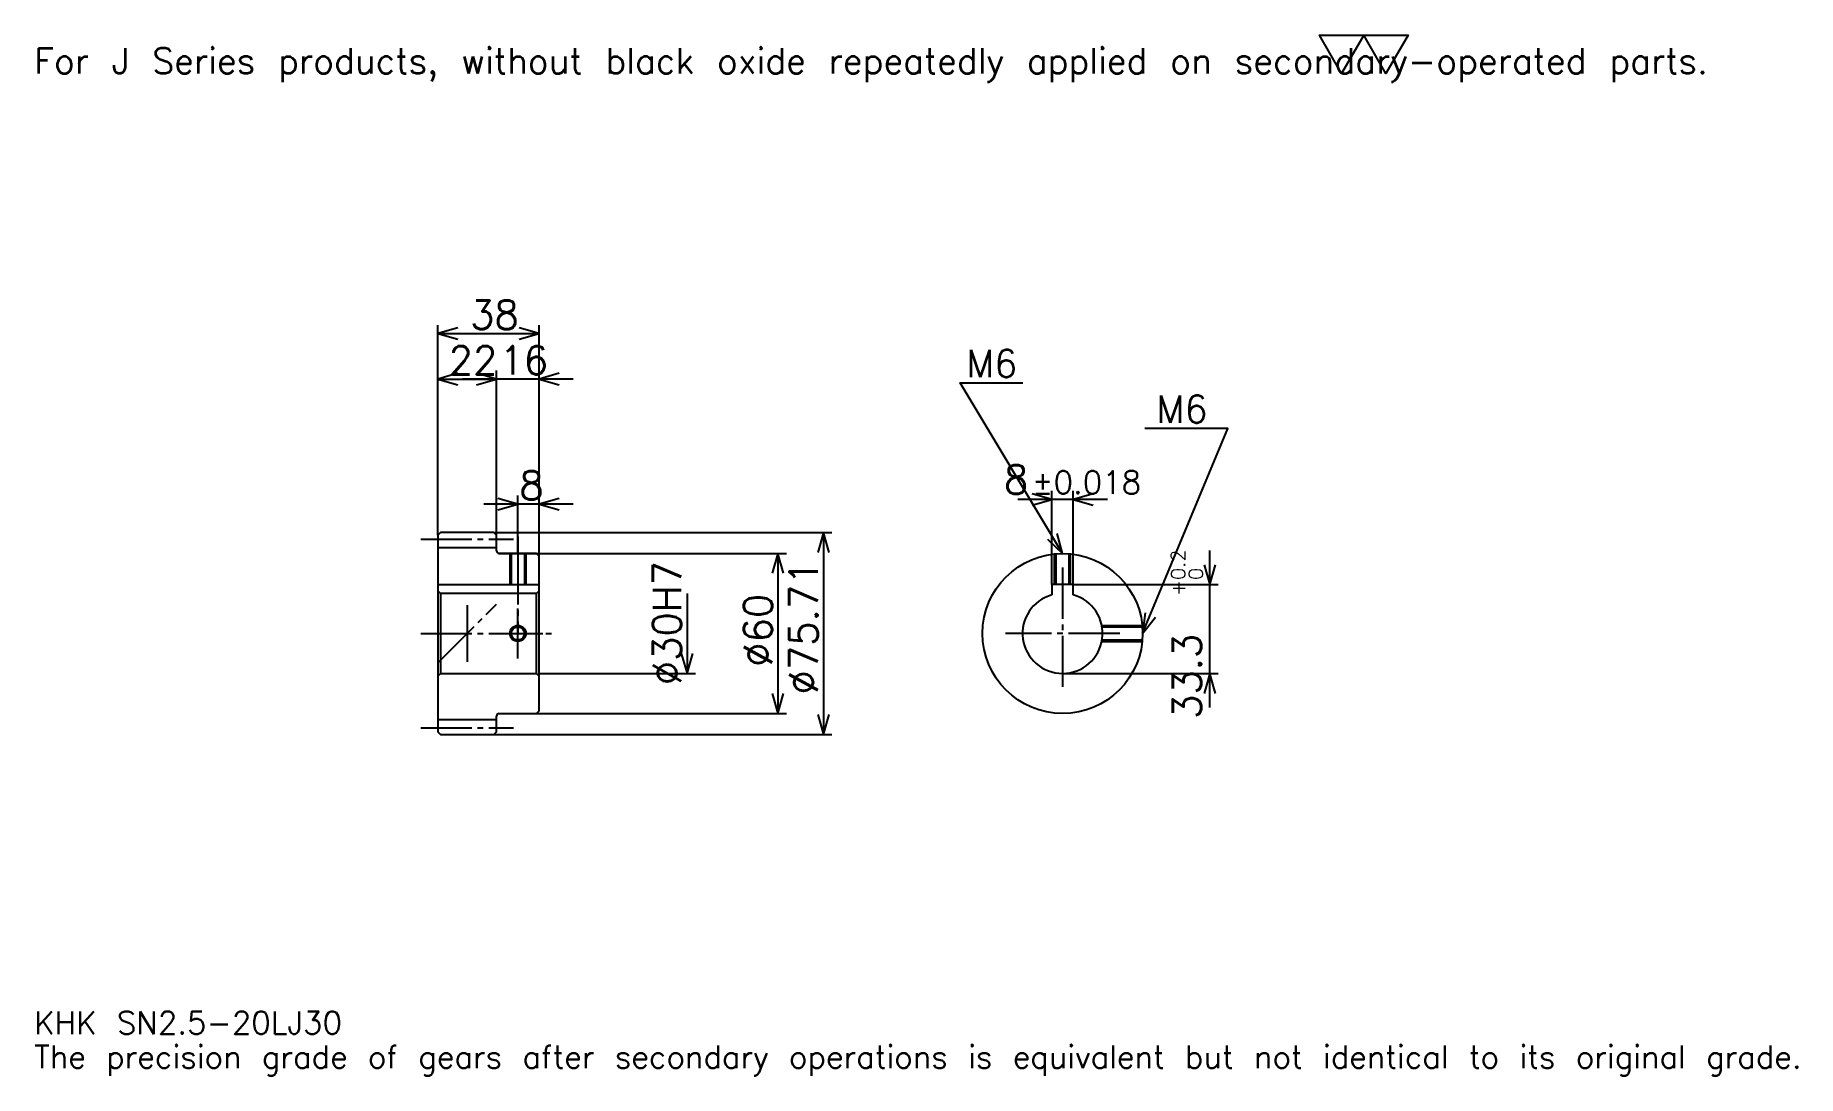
# Model space of a CAD drawing. Extents: x 22 to 682, y 8 to 398.
import ezdxf

# ---------------------------------------------------------------- set-up
doc = ezdxf.new("R2010")
doc.units = 0
doc.linetypes.add('DASHDOT', pattern=[25.565218, 19.173913, -2.130435, 2.130435, -2.130435])
doc.layers.get('0').update_dxf_attribs({"linetype": 'CONTINUOUS'})
doc.layers.add('DASHDOT', color=6, linetype='DASHDOT')
doc.styles.add('KANJI', font='TXT', dxfattribs={"bigfont": 'BIGFONT'})

msp = doc.modelspace()

# ---------------------------------------------------------------- linework, layer by layer
at = {"color": 5}
for p, q in [((172.565216, 211.485779), (172.565216, 289.246643)), ((172.565216, 286.050995), (210.565216, 286.050995)), ((210.565216, 211.485779), (210.565216, 289.246643)), ((194.565216, 211.485779), (194.565216, 272.203156)), ((172.565216, 269.007507), (194.565216, 269.007507)), ((223.347824, 269.007507), (181.782608, 269.007507)), ((202.565216, 211.485779), (202.565216, 225.333603)), ((402.739136, 191.930435), (402.739136, 227.082611)), ((410.739136, 191.930435), (410.739136, 227.082611)), ((223.347824, 222.137939), (189.782608, 222.137939)), ((423.521729, 223.886963), (389.956543, 223.886963)), ((172.565216, 210.485779), (172.565216, 211.485779)), ((193.565216, 211.485779), (210.565216, 211.485779)), ((194.565216, 210.485779), (194.565216, 211.485779)), ((202.565216, 203.630432), (202.565216, 211.485779)), ((202.565216, 203.630432), (202.565216, 211.485779)), ((210.565216, 211.485779), (320.282593, 211.485779)), ((210.565216, 202.630432), (210.565216, 211.485779)), ((317.086945, 211.485779), (317.086945, 135.775085)), ((195.565216, 203.630432), (210.565216, 203.630432)), ((210.565216, 203.630432), (303.239136, 203.630432)), ((300.043488, 203.630432), (300.043488, 143.630432)), ((461.869568, 145.847824), (461.869568, 204.713043)), ((410.739136, 191.930435), (465.065216, 191.930435)), ((265.956512, 188.630432), (265.956512, 158.630432)), ((210.565216, 158.630432), (269.152161, 158.630432)), ((406.739136, 158.630432), (465.065216, 158.630432)), ((195.565216, 143.630432), (210.565216, 143.630432)), ((210.565216, 143.630432), (303.239136, 143.630432)), ((193.565216, 135.775085), (210.565216, 135.775085)), ((210.565216, 135.775085), (320.282593, 135.775085))]:
    msp.add_line(p, q, dxfattribs=at)
at = {"color": 4}
for p, q in [((172.565216, 205.860779), (194.565216, 205.860779)), ((172.565216, 191.930435), (210.565216, 191.930435)), ((173.565216, 188.630432), (173.565216, 158.630432)), ((209.565216, 188.630432), (210.565216, 189.630432)), ((209.565216, 158.630432), (210.565216, 157.630432)), ((172.565216, 141.400085), (194.565216, 141.400085))]:
    msp.add_line(p, q, dxfattribs=at)
at = {"color": 7}
msp.add_line((183.565216, 184.282608), (183.565216, 162.978256), dxfattribs=at)
msp.add_lwpolyline([(511.304352, 383.478271), (502.995667, 397.880005), (536.230469, 397.880005), (527.921753, 383.478271), (519.613037, 397.880005), (511.304352, 383.478271)], dxfattribs=at)
at = {"color": 5}
for points in [[(180.021744, 288.181427), (172.565216, 286.050995), (180.021744, 283.920563)], [(203.108688, 283.920563), (210.565216, 286.050995), (203.108688, 288.181427)], [(180.021744, 271.137939), (172.565216, 269.007507), (180.021744, 266.877075)], [(187.108688, 266.877075), (194.565216, 269.007507), (187.108688, 271.137939)], [(187.108688, 266.877075), (194.565216, 269.007507), (187.108688, 271.137939)], [(218.021729, 271.137939), (210.565216, 269.007507), (218.021729, 266.877075)], [(406.739136, 203.630432), (368.391296, 267.543457), (391.82608, 267.543457)], [(436.739136, 173.630432), (468.695648, 250.5), (437.591309, 250.5)], [(395.282593, 221.756516), (402.739136, 223.886963), (395.282593, 226.017395)], [(418.195679, 226.017395), (410.739136, 223.886963), (418.195679, 221.756516)], [(195.108688, 220.007507), (202.565216, 222.137939), (195.108688, 224.268387)], [(218.021729, 224.268387), (210.565216, 222.137939), (218.021729, 220.007507)], [(319.217377, 204.029251), (317.086945, 211.485779), (314.956512, 204.029251)], [(401.075958, 208.928253), (406.739136, 203.630432), (404.729614, 211.120453)], [(302.17392, 196.173904), (300.043488, 203.630432), (297.913055, 196.173904)], [(459.739136, 199.386948), (461.869568, 191.930435), (464, 199.386948)], [(437.634277, 181.333496), (436.739136, 173.630432), (441.568695, 179.697861)], [(263.82608, 166.08696), (265.956512, 158.630432), (268.086945, 166.08696)], [(464, 151.173904), (461.869568, 158.630432), (459.739136, 151.173904)], [(297.913055, 151.08696), (300.043488, 143.630432), (302.17392, 151.08696)], [(314.956512, 143.231613), (317.086945, 135.775085), (319.217377, 143.231613)]]:
    msp.add_lwpolyline(points, dxfattribs=at)
at = {"color": 4}
for points in [[(194.565216, 204.630432), (194.565216, 210.485779), (193.565216, 211.485779), (173.565216, 211.485779), (172.565216, 210.485779), (172.565216, 157.630432)], [(195.565216, 143.630432), (209.565216, 143.630432), (210.565216, 144.630432), (210.565216, 202.630432), (209.565216, 203.630432), (195.565216, 203.630432)], [(199.565216, 203.630432), (199.565216, 191.930435)], [(200.105225, 203.630432), (200.105225, 191.930435)], [(205.025208, 203.630432), (205.025208, 191.930435)], [(205.565216, 203.630432), (205.565216, 191.930435)], [(403.739136, 191.930435), (403.739136, 203.480057)], [(404.279114, 191.930435), (404.279114, 203.529404)], [(409.199158, 191.930435), (409.199158, 203.529404)], [(409.739136, 191.930435), (409.739136, 203.480057)], [(410.739136, 188.087265), (410.739136, 191.930435), (402.739136, 191.930435), (402.739136, 188.087265)], [(172.565216, 157.630432), (173.565216, 158.630432), (209.565216, 158.630432), (209.565216, 188.630432), (173.565216, 188.630432), (172.565216, 189.630432)], [(421.436096, 176.630432), (436.588745, 176.630432)], [(421.536041, 176.090439), (436.638092, 176.090439)], [(421.436096, 170.630432), (436.588745, 170.630432)], [(421.536041, 171.170425), (436.638092, 171.170425)], [(172.565216, 157.630432), (172.565216, 136.775085), (173.565216, 135.775085), (193.565216, 135.775085), (194.565216, 136.775085), (194.565216, 142.630432)]]:
    msp.add_lwpolyline(points, dxfattribs=at)
for centre, radius in [((406.739136, 173.630432), 30), ((202.565216, 173.630432), 2.46)]:
    msp.add_circle(centre, radius, dxfattribs=at)
at = {"color": 7}
msp.add_circle((202.565216, 173.630432), 3, dxfattribs=at)
at = {"color": 4}
for centre, radius, start, end in [((195.565216, 204.630432), 1, 180, 270), ((406.739136, 173.630432), 15, 105.466010323, 74.533989677), ((195.565216, 142.630432), 1, 90, 180)]:
    msp.add_arc(centre, radius, start, end, dxfattribs=at)
at = {"layer": 'DASHDOT', "color": 7}
for p, q in [((166.173904, 208.985779), (200.956512, 208.985779)), ((202.565216, 203.630432), (202.565216, 173.630432)), ((406.739136, 198.321732), (406.739136, 152.239136)), ((172.565216, 162.630432), (194.565216, 184.630432)), ((166.173904, 173.630432), (216.956512, 173.630432)), ((428.130432, 173.630432), (385.347839, 173.630432)), ((166.173904, 138.275085), (200.956512, 138.275085))]:
    msp.add_line(p, q, dxfattribs=at)
for points in [[(202.565216, 210.021729), (202.565216, 185.539124)], [(202.565216, 164.239136), (202.565216, 183.021729)], [(193.17392, 173.630432), (211.956512, 173.630432)]]:
    msp.add_lwpolyline(points, dxfattribs=at)

# ---------------------------------------------------------------- texts
at = {"color": 7, "style": 'KANJI'}
for s, height, p in [('For J Series products, without black oxide repeatedly applied on secondary-operated parts.', 9.586957, (21.304348, 383.478271)), ('38', 10.652174, (184.641296, 287.755341)), ('22', 10.652174, (176.641296, 270.711853)), ('16', 10.652174, (195.641296, 270.711853)), ('M6', 10.226087, (370.521729, 269.67392)), ('M6', 10.226087, (441.852173, 252.630432)), ('8', 10.652174, (203.103256, 223.8423)), ('8', 10.652174, (384.750946, 226.017395)), ('%%p0.018', 8.521739, (395.295288, 226.017395)), ('KHK SN2.5-20LJ30', 8.521739, (21.304348, 23.434782)), ('The precision grade of gears after secondary operations is equivalent but not identical to its original grade.', 8.521739, (21.304348, 10.652174))]:
    msp.add_text(s, height=height, dxfattribs=at).set_placement(p)
for s, height, p in [('%%c30H7', 10.652174, (263.82608, 154.190216)), ('0.2', 5.326087, (452.70871, 193.649307)), ('%%c75.71', 10.652174, (314.956512, 150.728256)), ('+', 5.326087, (452.70871, 187.684097)), ('0', 5.326087, (459.313049, 193.649307)), ('%%c60', 10.652174, (297.913055, 161.114136)), ('33.3', 10.652174, (458.67392, 141.577271))]:
    msp.add_text(s, height=height, rotation=90, dxfattribs=at).set_placement(p)

doc.saveas('drawing.dxf')
